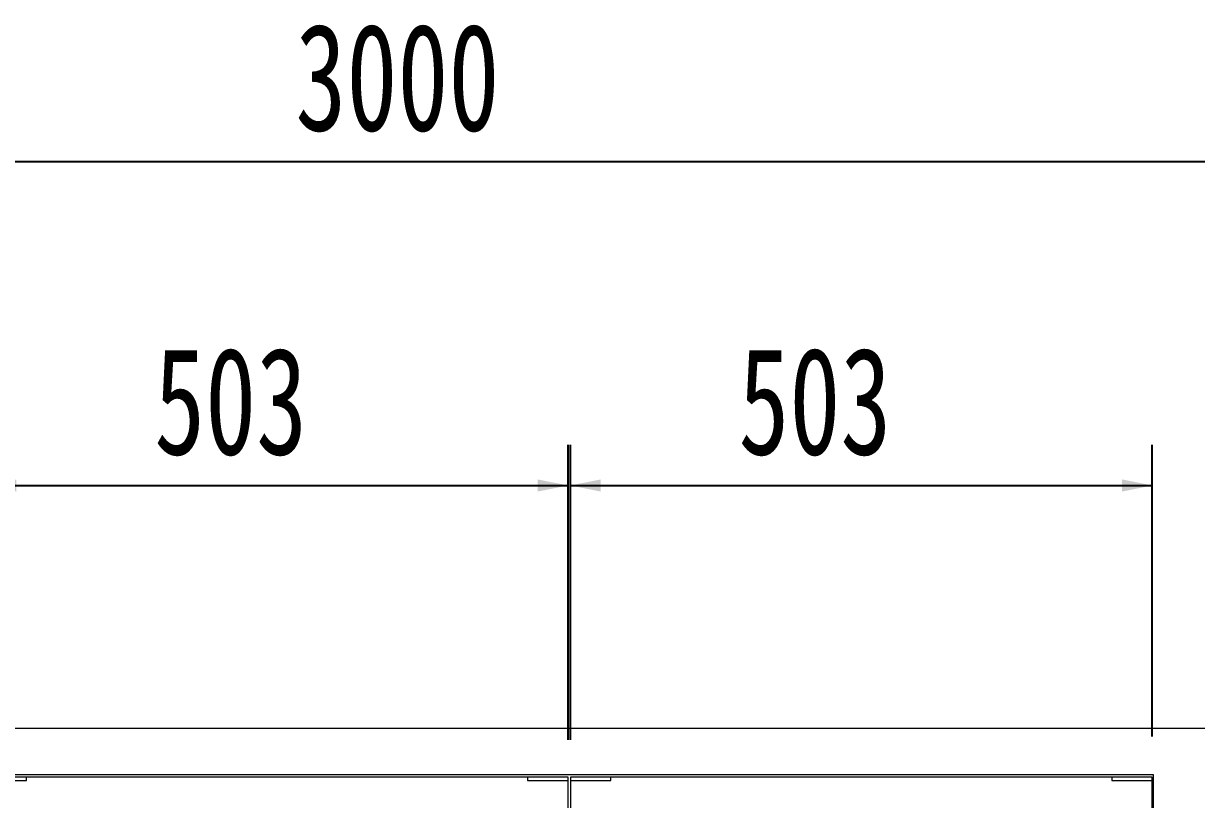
# Model space of a CAD drawing. Header units: millimetres. Extents: x 169 to 14583, y -399 to 10804.
# Drawn here: x 7625 to 8639, y 3215 to 3886 of the extents above; entities that cross this region are included whole.
import ezdxf

# ---------------------------------------------------------------- set-up
doc = ezdxf.new("R2010")
doc.units = ezdxf.units.MM
doc.header["$LTSCALE"] = 35
doc.layers.add('1', color=70, linetype='Continuous')
doc.styles.add('SLDTEXTSTYLE2', font='TXT', dxfattribs={"width": 0.7})
doc.dimstyles.new('SLDDIMSTYLE3', dxfattribs={"dimtxt": 105.988363, "dimasz": 26.25, "dimexe": 0, "dimexo": 0.0625, "dimgap": 26.497091, "dimtad": 1, "dimrnd": 1e-09, "dimzin": 12, "dimdsep": 46, "dimtxsty": 'SLDTEXTSTYLE2', "dimsah": 1, "dimcen": 0.09, "dimadec": 0, "dimazin": 3, "dimtfac": 1, "dimtdec": 3, "dimtofl": 0, "dimtmove": 0, "dimatfit": 3, "dimfxl": 0, "dimfrac": 2, "dimtolj": 1, "dimtzin": 12, "dimarcsym": 0})

# ---------------------------------------------------------------- blocks, each defined once
blk = doc.blocks.new('_D_8')
at = {"layer": '1'}
for p, q in [((7592.3, 3266.2), (7592.3, 3521.2)), ((8095.3, 3266.2), (8095.3, 3521.2)), ((7592.3, 3486.2), (8095.3, 3486.2))]:
    blk.add_line(p, q, dxfattribs=at)
for points in [[(7592.3, 3486.2), (7618.5, 3480.9), (7618.5, 3491.4)], [(8095.3, 3486.2), (8069, 3491.4), (8069, 3480.9)]]:
    blk.add_solid(points, dxfattribs=at)
at = {"layer": '1', "insert": (7737.5, 3605.5), "char_height": 92.6, "attachment_point": 1, "style": 'SLDTEXTSTYLE2'}
blk.add_mtext('503', dxfattribs=at)
blk = doc.blocks.new('_D_9')
at = {"layer": '1'}
for p, q in [((6501.3, 3311.2), (6501.3, 3801.2)), ((9501.3, 3311.2), (9501.3, 3801.2)), ((6501.3, 3766.2), (9501.3, 3766.2))]:
    blk.add_line(p, q, dxfattribs=at)
for points in [[(6501.3, 3766.2), (6527.5, 3760.9), (6527.5, 3771.4)], [(9501.3, 3766.2), (9475, 3771.4), (9475, 3760.9)]]:
    blk.add_solid(points, dxfattribs=at)
at = {"layer": '1', "insert": (7859.6, 3885.5), "char_height": 92.6, "attachment_point": 1, "style": 'SLDTEXTSTYLE2'}
blk.add_mtext('3000', dxfattribs=at)
blk = doc.blocks.new('_D_21')
at = {"layer": '1'}
for p, q in [((8097.3, 3266.2), (8097.3, 3521.2)), ((8600.3, 3269.2), (8600.3, 3521.2)), ((8097.3, 3486.2), (8600.3, 3486.2))]:
    blk.add_line(p, q, dxfattribs=at)
for points in [[(8097.3, 3486.2), (8123.5, 3480.9), (8123.5, 3491.4)], [(8600.3, 3486.2), (8574, 3491.4), (8574, 3480.9)]]:
    blk.add_solid(points, dxfattribs=at)
at = {"layer": '1', "insert": (8242.5, 3605.5), "char_height": 92.6, "attachment_point": 1, "style": 'SLDTEXTSTYLE2'}
blk.add_mtext('503', dxfattribs=at)

msp = doc.modelspace()

# ---------------------------------------------------------------- linework, layer by layer
at = {"color": 7, "linetype": 'Continuous', "lineweight": 18}
for p, q in [((9501.279, 3276.159), (6501.279, 3276.159)), ((8601.279, 3236.159), (7591.279, 3236.159)), ((8601.279, 3154.159), (8601.279, 3236.159)), ((7627.279, 3234.159), (7592.279, 3234.159)), ((7592.279, 3231.159), (7627.279, 3231.159)), ((7627.279, 3231.159), (7627.279, 3234.159)), ((8060.279, 3234.159), (7627.279, 3234.159)), ((8060.279, 3234.159), (8060.279, 3231.159)), ((8095.279, 3234.159), (8060.279, 3234.159)), ((8060.279, 3231.159), (8095.279, 3231.159)), ((8095.279, 3231.159), (8095.279, 3234.159)), ((8095.279, 1924.779), (8095.279, 3231.159)), ((8132.279, 3234.159), (8097.279, 3234.159)), ((8097.279, 3234.159), (8097.279, 3231.159)), ((8097.279, 3231.159), (8097.279, 1924.779)), ((8097.279, 3231.159), (8132.279, 3231.159)), ((8132.279, 3231.159), (8132.279, 3234.159)), ((8565.279, 3234.159), (8132.279, 3234.159)), ((8565.279, 3234.159), (8565.279, 3231.159)), ((8600.279, 3234.159), (8565.279, 3234.159)), ((8565.279, 3231.159), (8600.279, 3231.159)), ((8600.279, 3231.159), (8600.279, 3234.159)), ((8600.279, 3154.159), (8600.279, 3231.159))]:
    msp.add_line(p, q, dxfattribs=at)

# ---------------------------------------------------------------- dimensions: what is measured, and where the dimension line sits
at = {"layer": '1'}
dim = msp.add_linear_dim(base=(9501.279, 3766.159), p1=(6501.279, 3276.159), p2=(9501.279, 3276.159), angle=0, dimstyle='SLDDIMSTYLE3', dxfattribs=at)
dim.commit()
dim.dimension.update_dxf_attribs({"geometry": '_D_9', "text_midpoint": (8001.279, 3766.159), "dimtype": 160})
for base, p1, p2, picture, middle in [((8095.279, 3486.159), (7592.279, 3231.159), (8095.279, 3231.159), '_D_8', (7843.779, 3486.159)), ((8600.279, 3486.159), (8097.279, 3231.159), (8600.279, 3234.159), '_D_21', (8348.779, 3486.159))]:
    dim = msp.add_linear_dim(base=base, p1=p1, p2=p2, dimstyle='SLDDIMSTYLE3', dxfattribs=at)
    dim.commit()
    dim.dimension.update_dxf_attribs({"geometry": picture, "text_midpoint": middle, "dimtype": 160})

doc.saveas('drawing.dxf')
